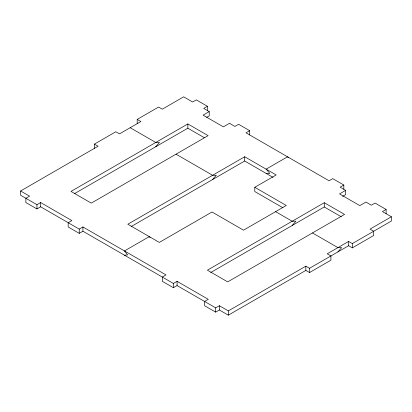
<?xml version="1.0" encoding="UTF-8"?>
<svg xmlns="http://www.w3.org/2000/svg" width="412" height="412" viewBox="0 0 412 412"><rect width="100%" height="100%" fill="white"/><g stroke="black" fill="none" stroke-linecap="round" stroke-linejoin="round"><path stroke-width="0.62" d="M254.791 187.295L286.288 205.48L243.507 230.174L212.01 211.995L159.326 242.411L127.828 224.226L244.687 156.761L276.184 174.946L254.791 187.295L254.791 191.554L282.972 207.823M155.762 146.729L159.465 142.434L155.762 142.47L130.187 127.705M212.602 179.544L216.305 175.249L212.602 175.285L176.042 154.181M292.19 225.493L295.893 221.229L292.19 221.234L275.592 211.655M337.922 251.897L341.625 247.633L337.922 247.638L312.471 232.945M94.415 148.361L94.415 144.102L115.803 131.752L119.495 133.879L140.883 121.53L137.196 119.403L137.196 123.662M137.196 119.403L158.589 107.053L162.277 109.18L183.67 96.83L192.641 102.011L196.328 99.884L207.396 106.27L207.396 110.529M386.116 213.715L386.116 209.456L382.424 211.583L391.4 216.763L391.4 221.023L352.306 243.595L348.619 241.463L327.226 253.813L330.913 255.945L330.913 260.204L309.53 272.548L305.843 270.421L228.33 315.17L219.359 309.989L215.672 312.116L204.604 305.73L204.604 301.471L208.292 299.344L177.067 281.314L173.38 283.441L82.93 231.22L79.243 233.352L68.176 226.96L68.176 222.701L71.863 220.575L40.639 202.544L36.951 204.676L20.6 195.237L20.6 190.977L98.102 146.229L94.415 144.102M207.396 106.27L203.708 108.402L209.239 111.595L209.239 115.854L206.68 117.332M20.6 190.977L29.576 196.158L25.884 198.285L25.884 202.544L36.951 208.935L40.639 206.803L79.243 229.093L82.93 226.96L166.005 274.922L162.313 277.055L162.313 281.314L173.38 287.7L177.067 285.573L215.672 307.857L219.359 305.73L228.33 310.911L305.843 266.162L309.53 268.289L348.619 245.722L352.306 247.854L373.694 235.504L373.694 231.245L370.007 229.113L391.4 216.763M187.846 123.945L70.988 191.41L91.268 203.121L208.127 135.651L187.846 123.945L187.846 128.204L204.29 137.696M209.239 111.595L203.09 115.144L223.371 126.85L229.52 123.301L234.933 126.427L238.62 124.3L249.687 130.686L249.687 134.945M74.315 193.753L187.846 128.204M249.687 130.686L245.995 132.819L329.07 180.78L332.757 178.648L343.824 185.04L343.824 189.299M131.155 226.569L244.687 161.02L273.012 177.371M343.824 185.04L340.137 187.166L345.668 190.359L345.668 194.618L342.593 196.395M324.275 202.709L207.416 270.179L227.697 281.885L344.556 214.42L324.275 202.709L324.275 206.968L210.743 272.517M345.668 190.359L339.519 193.908L359.8 205.619L365.949 202.071L371.361 205.197L375.049 203.065L386.116 209.456M124.465 255.203L127.617 254.894L124.465 250.944L149.283 236.617L150.071 237.6M266.142 173.406L269.824 173.4L266.142 169.147L287.535 156.797L288.354 157.745M324.275 206.968L341.265 216.779M352.306 243.595L352.306 247.854M348.619 241.463L348.619 245.722M309.53 268.289L309.53 272.548M305.843 266.162L305.843 270.421M244.687 156.761L244.687 161.02M228.33 310.911L228.33 315.17M219.359 305.73L219.359 309.989M215.672 307.857L215.672 312.116M177.067 281.314L177.067 285.573M173.38 283.441L173.38 287.7M82.93 226.96L82.93 231.22M79.243 229.093L79.243 233.352M40.639 202.544L40.639 206.803M36.951 204.676L36.951 208.935"/></g></svg>
